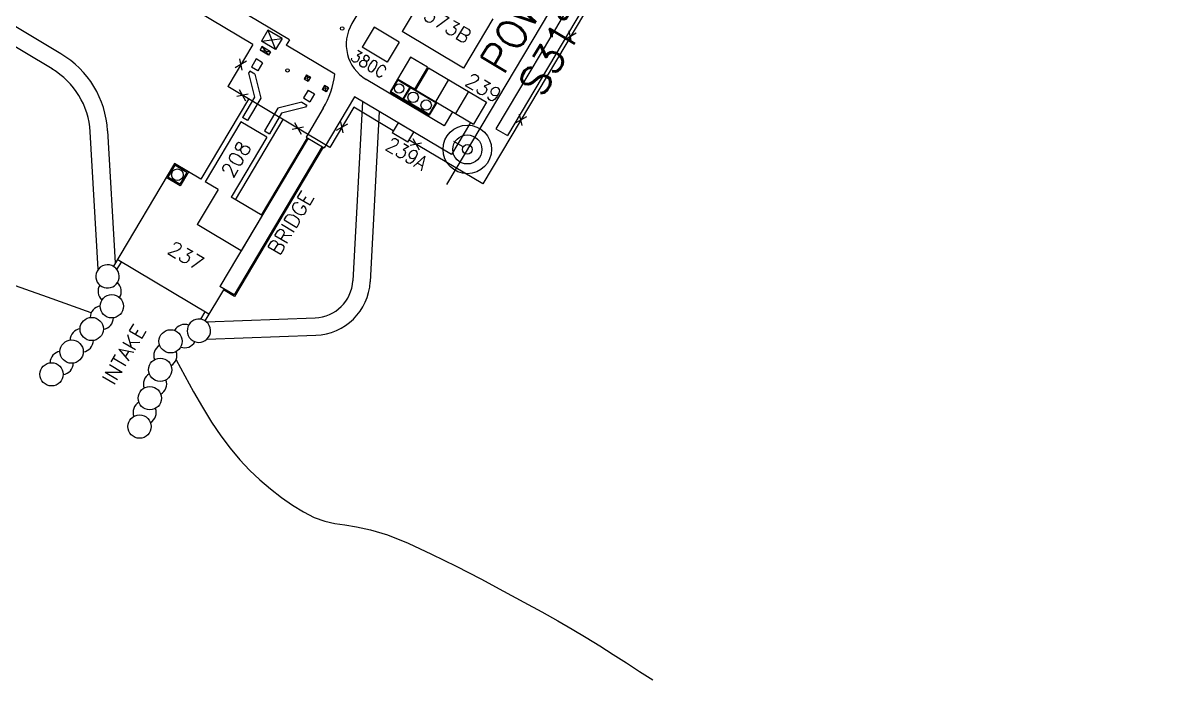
# Model space of a CAD drawing. Extents: x -16413 to 78405, y -232 to 83089.
# Drawn here: x 15375 to 27251, y -232 to 6536 of the extents above; entities that cross this region are included whole.
import ezdxf
from ezdxf.enums import TextEntityAlignment as Align

# ---------------------------------------------------------------- set-up
doc = ezdxf.new("R2010")
doc.units = 0
doc.header["$LTSCALE"] = 350
doc.header["$MEASUREMENT"] = 0
doc.linetypes.add('CV0', pattern=[1, 1])
doc.layers.add('BACKGROUND', color=7, linetype='CONTINUOUS')
doc.styles.add('SIMPLEX', font='SIMPLEX')

msp = doc.modelspace()

# ---------------------------------------------------------------- linework, layer by layer
at = {"layer": 'BACKGROUND', "linetype": 'Continuous'}
for p, q in [((27835, 18475), (19741, 4874)), ((23477, 10529), (20114, 4878)), ((17744, 6316), (17168, 6659)), ((17744, 6316), (17485, 5882)), ((18539, 5255), (17485, 5882)), ((18785, 5669), (18539, 5255)), ((19192, 5427), (18785, 5669)), ((20114, 4878), (19355, 5330))]:
    msp.add_line(p, q, dxfattribs=at)
at = {"layer": 'BACKGROUND'}
for p, q in [((26636, 16178), (20250, 5447)), ((26755, 16107), (20369, 5377)), ((18121, 6364), (7874, 12463)), ((15766, 6219), (11205, 8933)), ((20221, 8976), (18766, 6532)), ((15674, 6064), (11113, 8778)), ((19584, 6956), (19282, 6448)), ((20218, 6579), (19916, 6071)), ((17899, 6464), (17832, 6350)), ((18047, 6376), (17899, 6464)), ((17899, 6464), (17979, 6262)), ((18995, 6494), (18872, 6287)), ((19252, 6340), (18995, 6494)), ((19916, 6071), (19282, 6448)), ((21076, 6431), (20960, 6364)), ((21030, 6339), (21006, 6456)), ((17832, 6350), (18047, 6376)), ((17979, 6262), (17832, 6350)), ((18047, 6376), (17979, 6262)), ((18121, 6364), (18088, 6307)), ((18590, 6009), (18088, 6307)), ((19252, 6340), (19130, 6134)), ((17838, 6293), (17818, 6258)), ((17905, 6206), (17818, 6258)), ((17818, 6258), (17926, 6241)), ((17926, 6241), (17838, 6293)), ((17838, 6293), (17905, 6206)), ((17926, 6241), (17905, 6206)), ((19130, 6134), (18872, 6287)), ((19371, 6186), (19236, 5959)), ((19546, 6082), (19371, 6186)), ((17679, 6143), (17563, 6076)), ((17633, 6051), (17609, 6167)), ((17778, 6166), (17729, 6083)), ((17794, 6045), (17729, 6083)), ((17843, 6127), (17778, 6166)), ((17843, 6127), (17794, 6045)), ((19546, 6082), (19411, 5855)), ((19556, 6076), (19421, 5849)), ((19556, 6076), (20154, 5720)), ((17713, 6041), (17700, 6019)), ((17700, 6019), (17762, 5772)), ((17764, 6010), (17713, 6041)), ((17764, 6010), (17827, 5763)), ((18298, 6003), (18273, 5962)), ((18339, 5979), (18273, 5962)), ((18273, 5962), (18314, 5937)), ((18298, 6003), (18339, 5979)), ((18298, 6003), (18314, 5937)), ((18339, 5979), (18314, 5937)), ((19717, 5478), (18912, 5956)), ((19236, 5959), (19159, 5829)), ((19238, 5951), (19167, 5831)), ((19411, 5855), (19236, 5959)), ((19238, 5951), (19363, 5876)), ((19762, 5953), (19627, 5726)), ((17603, 5850), (17670, 5734)), ((18314, 5846), (18265, 5764)), ((18314, 5846), (18379, 5808)), ((18483, 5893), (18459, 5851)), ((18525, 5868), (18459, 5851)), ((18500, 5827), (18459, 5851)), ((18525, 5868), (18483, 5893)), ((18483, 5893), (18500, 5827)), ((18525, 5868), (18500, 5827)), ((19159, 5829), (19563, 5588)), ((19167, 5831), (19292, 5757)), ((19363, 5876), (19292, 5757)), ((19369, 5873), (19298, 5754)), ((19369, 5873), (19632, 5716)), ((19421, 5849), (20019, 5493)), ((19968, 5830), (19833, 5603)), ((17698, 5752), (17207, 4927)), ((17695, 5804), (17578, 5780)), ((17762, 5772), (17637, 5562)), ((17827, 5763), (17689, 5531)), ((18249, 5721), (18002, 5659)), ((18249, 5721), (18300, 5691)), ((18265, 5764), (18330, 5726)), ((18379, 5808), (18330, 5726)), ((18791, 5777), (18478, 5251)), ((18873, 5728), (18775, 3880)), ((19792, 5181), (18791, 5777)), ((19298, 5754), (19561, 5597)), ((19632, 5716), (19561, 5597)), ((19641, 5718), (19563, 5588)), ((20154, 5720), (20019, 5493)), ((18002, 5659), (17864, 5427)), ((18041, 5607), (17916, 5396)), ((18288, 5669), (18041, 5607)), ((18300, 5691), (18288, 5669)), ((18470, 5659), (18293, 5361)), ((19047, 5624), (18955, 3871)), ((19802, 5622), (19717, 5478)), ((20519, 5480), (20494, 5596)), ((17619, 5520), (17251, 4901)), ((17887, 5361), (17619, 5520)), ((17689, 5531), (17637, 5562)), ((18267, 5464), (18151, 5439)), ((18175, 5510), (18242, 5393)), ((18720, 5496), (18604, 5429)), ((18674, 5404), (18650, 5520)), ((19241, 5509), (19180, 5406)), ((19404, 5413), (19241, 5509)), ((19988, 5511), (19792, 5181)), ((20565, 5571), (20448, 5505)), ((16151, 4000), (16068, 5416)), ((16328, 4065), (16248, 5426)), ((18313, 5349), (17405, 3823)), ((17887, 5361), (17519, 4742)), ((18303, 5355), (17829, 4558)), ((17864, 5427), (17916, 5396)), ((18293, 5361), (18478, 5251)), ((19343, 5310), (19180, 5406)), ((19343, 5310), (19404, 5413)), ((19392, 5346), (19459, 5230)), ((20250, 5447), (20369, 5377)), ((18458, 5263), (17550, 3737)), ((18468, 5257), (17554, 3720)), ((19484, 5300), (19367, 5276)), ((19907, 5263), (19816, 5317)), ((16937, 5089), (16306, 4030)), ((16937, 5089), (16851, 4944)), ((16941, 5072), (16867, 4948)), ((17207, 4927), (16937, 5089)), ((17081, 5003), (16937, 5089)), ((17064, 4998), (16941, 5072)), ((17064, 4998), (16991, 4875)), ((17081, 5003), (16995, 4858)), ((16995, 4858), (16851, 4944)), ((16991, 4875), (16867, 4948)), ((17385, 4822), (17251, 4901)), ((17385, 4822), (17170, 4461)), ((17839, 4552), (17519, 4742)), ((17839, 4552), (17624, 4191)), ((17624, 4191), (17170, 4461)), ((16343, 3997), (16389, 4074)), ((17291, 3537), (16347, 4099)), ((15628, 3712), (15180, 3869)), ((17550, 3737), (17405, 3823)), ((16078, 3552), (15628, 3712)), ((17440, 3788), (17250, 3468)), ((17554, 3720), (17440, 3788)), ((17250, 3562), (17204, 3484)), ((17264, 3458), (18388, 3499)), ((17271, 3278), (18395, 3320)), ((16954, 3066), (17044, 2900)), ((17044, 2900), (17134, 2736)), ((17134, 2736), (17226, 2577)), ((17226, 2577), (17319, 2425)), ((17319, 2425), (17413, 2284)), ((17413, 2284), (17510, 2155)), ((17510, 2155), (17609, 2037)), ((17609, 2037), (17711, 1929)), ((17711, 1929), (17817, 1829)), ((17817, 1829), (17925, 1736)), ((17925, 1736), (18038, 1648)), ((18038, 1648), (18152, 1568)), ((18152, 1568), (18266, 1499)), ((18266, 1499), (18377, 1443)), ((18377, 1443), (18485, 1403)), ((18485, 1403), (18588, 1380)), ((18588, 1380), (18694, 1365)), ((18694, 1365), (18814, 1347)), ((18814, 1347), (18956, 1316)), ((18956, 1316), (19131, 1262)), ((19131, 1262), (19345, 1176)), ((19345, 1176), (19586, 1065)), ((19586, 1065), (19840, 940)), ((19840, 940), (20093, 809)), ((20093, 809), (20329, 684)), ((20329, 684), (20538, 571)), ((20538, 571), (20722, 470)), ((20722, 470), (20887, 377)), ((20887, 377), (21037, 290)), ((21037, 290), (21180, 204)), ((21180, 204), (21320, 118)), ((21320, 118), (21459, 32)), ((21459, 32), (21596, -56)), ((21596, -56), (21732, -144)), ((21732, -144), (21868, -232))]:
    msp.add_line(p, q, dxfattribs=at)
at = {"layer": 'BACKGROUND', "linetype": 'CV0'}
msp.add_line((18054, 5541), (17563, 4716), dxfattribs=at)
at = {"layer": 'BACKGROUND'}
for centre, radius in [((18665, 6480), 18), ((18101, 6048), 18), ((19252, 5862), 48), ((19397, 5771), 54), ((19531, 5691), 54), ((19955, 5234), 250), ((19955, 5234), 150), ((19955, 5234), 50), ((19955, 5234), 50), ((16966, 4973), 60), ((16290, 3618), 120), ((16083, 3384), 120), ((16896, 3257), 120), ((15876, 3151), 120), ((15669, 2917), 120), ((16789, 2964), 120), ((16682, 2671), 120), ((16576, 2378), 120)]:
    msp.add_circle(centre, radius, dxfattribs=at)
for centre, radius, start, end in [((19127, 6317), 420, 149.2416, 239.2416), ((15259, 5368), 990, 3.3616, 59.2416), ((15259, 5368), 810, 3.3616, 59.2416), ((17696, 6119), 900, 329.2416, 352.9498), ((16246, 3926), 120, 67.8006, 164.9815), ((16246, 3926), 120, 164.9815, 67.8006), ((16268, 3772), 120, 147.644, 228.7273), ((16268, 3772), 120, 327.6443, 48.7273), ((18373, 3901), 402, 272.092, 356.9741), ((18373, 3901), 582, 272.092, 356.9741), ((16187, 3501), 120, 97.9106, 178.9938), ((16187, 3501), 120, 277.9105, 358.9938), ((17188, 3366), 120, 50.6827, 313.5018), ((17188, 3366), 120, 313.5006, 50.6812), ((15980, 3267), 120, 97.9106, 178.9938), ((17042, 3311), 120, 69.7559, 150.839), ((15980, 3267), 120, 277.9105, 358.9938), ((16842, 3111), 120, 119.4895, 200.5728), ((17042, 3311), 120, 249.7559, 330.8393), ((15773, 3034), 120, 97.9106, 178.9938), ((16842, 3111), 120, 299.4895, 20.5727), ((15773, 3034), 120, 277.9105, 358.9938), ((16736, 2817), 120, 119.4895, 200.5728), ((16736, 2817), 120, 299.4895, 20.5727), ((16629, 2524), 120, 119.4895, 200.5728), ((16629, 2524), 120, 299.4895, 20.5727)]:
    msp.add_arc(centre, radius, start, end, dxfattribs=at)

# ---------------------------------------------------------------- texts
at = {"layer": 'BACKGROUND', "style": 'SIMPLEX'}
for s, p in [('POWER PLANT NORTH-SOUTH BASELINE', (20330, 5991)), ('S31%%d 30\' 42"W', (20727, 5759))]:
    msp.add_text(s, height=300, rotation=59, dxfattribs=at).set_placement(p)
msp.add_text('373B', height=150, rotation=329.2416, dxfattribs=at).set_placement((19750, 6514), align=Align.MIDDLE)
at = {"layer": 'BACKGROUND', "style": 'SIMPLEX', "width": 0.9}
for s, height, p in [('380C', 125, (18908, 6062)), ('239A', 150, (19292, 5125))]:
    msp.add_text(s, height=height, rotation=329.2416, dxfattribs=at).set_placement(p, align=Align.CENTER)
at = {"layer": 'BACKGROUND', "style": 'SIMPLEX'}
for s, rotation, p in [('239', 329.2416, (20083, 5805)), ('208', 59.2416, (17636, 5094)), ('BRIDGE', 59.2416, (18201, 4439)), ('237', 329.2416, (17017, 4072)), ('INTAKE', 59.2416, (16481, 3084))]:
    msp.add_text(s, height=150, rotation=rotation, dxfattribs=at).set_placement(p, align=Align.CENTER)

doc.saveas('drawing.dxf')
